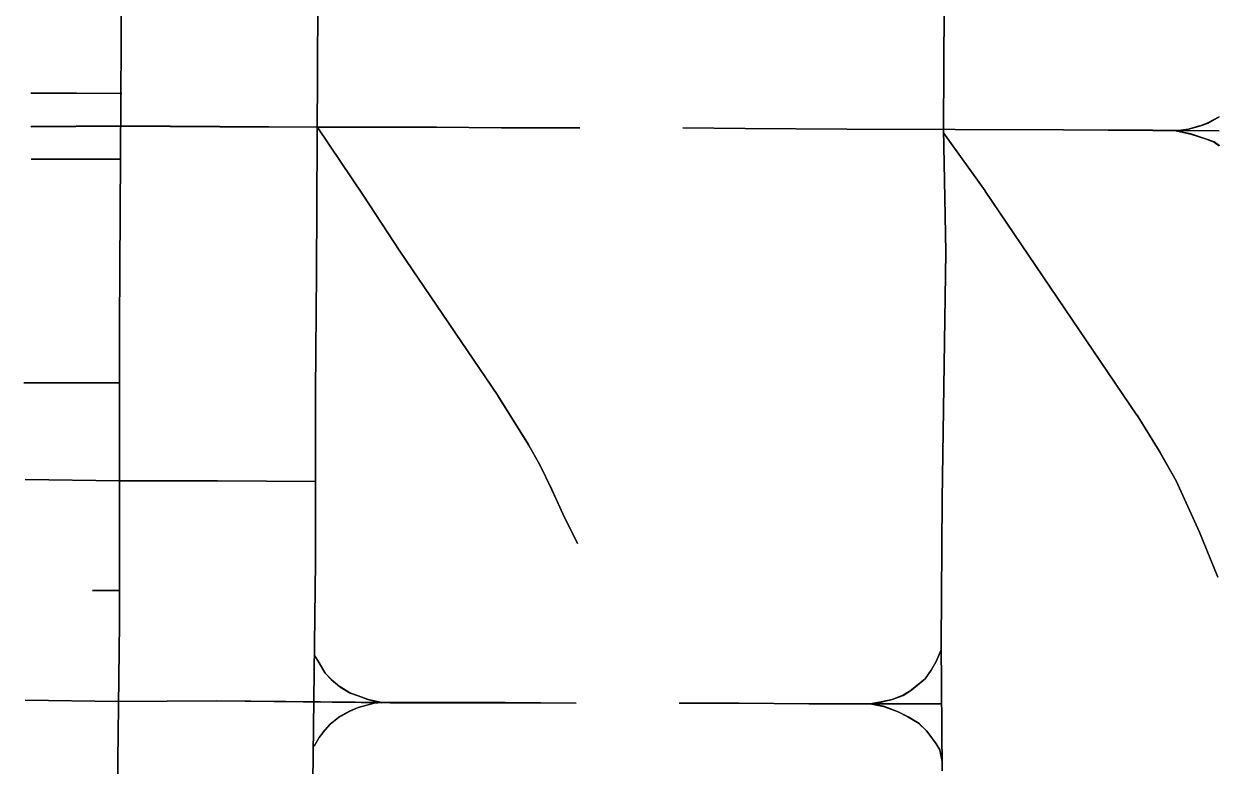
# Model space of a CAD drawing. Extents: x -291248544 to -291003570, y 98625193 to 98746984.
# Drawn here: x -291101235 to -291078895, y 98691358 to 98705219 of the extents above; entities that cross this region are included whole.
import ezdxf

# ---------------------------------------------------------------- set-up
doc = ezdxf.new("R2010")
doc.units = 0

msp = doc.modelspace()

# ---------------------------------------------------------------- linework, layer by layer
at = {"layer": 'mg_to_dxf', "color": 2}
for points in [[(-291099266.06, 98730193.56), (-291099267.05, 98730194.99), (-291099450.16, 98699592.1), (-291099449.15, 98699593.09)], [(-291099449.15, 98699593.09), (-291099448.16, 98699592.08), (-291099265.05, 98730194.26), (-291099266.06, 98730193.56)], [(-291083908.08, 98728591.42), (-291083909.08, 98728592.42), (-291084046.41, 98703254.19), (-291084045.41, 98703255.2)], [(-291084045.41, 98703255.2), (-291084044.41, 98703254.21), (-291083907.08, 98728592.41), (-291083908.08, 98728591.42)], [(-291095718.39, 98710669.97), (-291095719.38, 98710670.99), (-291095765.16, 98700576.29), (-291095764.16, 98700577.28)], [(-291095764.16, 98700577.28), (-291095763.16, 98700576.27), (-291095717.38, 98710670.96), (-291095718.39, 98710669.97)], [(-291101096.61, 98703929.9), (-291101097.6, 98703930.9), (-291101097.61, 98703928.9), (-291101096.61, 98703929.9)], [(-291101096.61, 98703929.9), (-291101097.61, 98703928.9), (-291099402.89, 98703917.45), (-291099403.88, 98703918.46)], [(-291099403.88, 98703918.46), (-291099402.87, 98703919.45), (-291101097.6, 98703930.9), (-291101096.61, 98703929.9)], [(-291099403.88, 98703918.46), (-291099402.89, 98703917.45), (-291099402.87, 98703919.45), (-291099403.88, 98703918.46)], [(-291079102.03, 98703368.97), (-291079101.5, 98703370.22), (-291079262.55, 98703312.71), (-291079261.31, 98703312.09)], [(-291079261.31, 98703312.09), (-291079261.95, 98703310.8), (-291079100.68, 98703368.4), (-291079102.03, 98703368.97)], [(-291078896.01, 98703483.34), (-291078895.62, 98703484.7), (-291079102.41, 98703369.81), (-291079101.12, 98703369.38)], [(-291079101.12, 98703369.38), (-291079102.41, 98703369.81), (-291079101.59, 98703367.98), (-291079101.12, 98703369.38)], [(-291079102.03, 98703368.97), (-291079100.68, 98703368.4), (-291079101.5, 98703370.22), (-291079102.03, 98703368.97)], [(-291079101.12, 98703369.38), (-291079101.59, 98703367.98), (-291078894.65, 98703482.95), (-291078896.01, 98703483.34)], [(-291078896.01, 98703483.34), (-291078894.65, 98703482.95), (-291078895.62, 98703484.7), (-291078896.01, 98703483.34)], [(-291099426.77, 98703311.92), (-291099425.77, 98703312.92), (-291101097.61, 98703301.47), (-291101096.61, 98703300.48)], [(-291101096.61, 98703300.48), (-291101097.61, 98703301.47), (-291101097.6, 98703299.47), (-291101096.61, 98703300.48)], [(-291101096.61, 98703300.48), (-291101097.6, 98703299.47), (-291099425.77, 98703310.92), (-291099426.77, 98703311.92)], [(-291099425.77, 98703311.92), (-291099426.77, 98703312.92), (-291099426.77, 98703310.92), (-291099425.77, 98703311.92)], [(-291097572.83, 98703300.48), (-291097571.82, 98703301.47), (-291099426.77, 98703312.92), (-291099425.77, 98703311.92)], [(-291099426.77, 98703311.92), (-291099425.77, 98703310.92), (-291099425.77, 98703312.92), (-291099426.77, 98703311.92)], [(-291099425.77, 98703311.92), (-291099426.77, 98703310.92), (-291097571.83, 98703299.47), (-291097572.83, 98703300.48)], [(-291097571.83, 98703300.47), (-291097572.82, 98703301.48), (-291097572.83, 98703299.48), (-291097571.83, 98703300.47)], [(-291097572.83, 98703300.48), (-291097571.83, 98703299.47), (-291097571.82, 98703301.47), (-291097572.83, 98703300.48)], [(-291097571.83, 98703300.47), (-291097572.83, 98703299.48), (-291095740.78, 98703288.03), (-291095741.77, 98703289.04)], [(-291095741.77, 98703289.04), (-291095740.77, 98703290.03), (-291097572.82, 98703301.48), (-291097571.83, 98703300.47)], [(-291095740.99, 98703277.17), (-291095740.72, 98703278.56), (-291095742.38, 98703277.44), (-291095740.99, 98703277.17)], [(-291095740.99, 98703277.17), (-291095742.38, 98703277.44), (-291094894.96, 98702017.77), (-291094894.69, 98702019.15)], [(-291095740.77, 98703289.03), (-291095741.77, 98703290.03), (-291095741.78, 98703288.03), (-291095740.77, 98703289.03)], [(-291095740.77, 98703289.03), (-291095741.78, 98703288.03), (-291093520.62, 98703288.03), (-291093521.62, 98703289.03)], [(-291093521.62, 98703289.03), (-291093520.61, 98703290.03), (-291095741.77, 98703290.03), (-291095740.77, 98703289.03)], [(-291095741.77, 98703289.04), (-291095740.78, 98703288.03), (-291095740.77, 98703290.03), (-291095741.77, 98703289.04)], [(-291094894.69, 98702019.15), (-291094893.3, 98702018.88), (-291095740.72, 98703278.56), (-291095740.99, 98703277.17)], [(-291093520.62, 98703289.03), (-291093521.61, 98703290.04), (-291093521.62, 98703288.04), (-291093520.62, 98703289.03)], [(-291093521.62, 98703289.03), (-291093520.62, 98703288.03), (-291093520.61, 98703290.03), (-291093521.62, 98703289.03)], [(-291093520.62, 98703289.03), (-291093521.62, 98703288.04), (-291092307.55, 98703276.58), (-291092308.54, 98703277.59)], [(-291092308.54, 98703277.59), (-291092307.54, 98703278.58), (-291093521.61, 98703290.04), (-291093520.62, 98703289.03)], [(-291092307.54, 98703277.59), (-291092308.54, 98703278.59), (-291092308.55, 98703276.59), (-291092307.54, 98703277.59)], [(-291092307.54, 98703277.59), (-291092308.55, 98703276.59), (-291090842.7, 98703276.59), (-291090843.7, 98703277.59)], [(-291090843.7, 98703277.59), (-291090842.7, 98703278.59), (-291092308.54, 98703278.59), (-291092307.54, 98703277.59)], [(-291092308.54, 98703277.59), (-291092307.55, 98703276.58), (-291092307.54, 98703278.58), (-291092308.54, 98703277.59)], [(-291090843.7, 98703277.59), (-291090842.7, 98703276.59), (-291090842.7, 98703278.59), (-291090843.7, 98703277.59)], [(-291088920.09, 98703277.58), (-291088921.08, 98703278.59), (-291088921.1, 98703276.59), (-291088920.09, 98703277.58)], [(-291088920.09, 98703277.58), (-291088921.1, 98703276.59), (-291087752.8, 98703265.14), (-291087753.8, 98703266.15)], [(-291087753.8, 98703266.15), (-291087752.79, 98703267.14), (-291088921.08, 98703278.59), (-291088920.09, 98703277.58)], [(-291087752.8, 98703266.14), (-291087753.79, 98703267.15), (-291087753.8, 98703265.15), (-291087752.8, 98703266.14)], [(-291087753.8, 98703266.15), (-291087752.8, 98703265.14), (-291087752.79, 98703267.14), (-291087753.8, 98703266.15)], [(-291087752.8, 98703266.14), (-291087753.8, 98703265.15), (-291085853.08, 98703253.7), (-291085854.08, 98703254.7)], [(-291085854.08, 98703254.7), (-291085853.07, 98703255.7), (-291087753.79, 98703267.15), (-291087752.8, 98703266.14)], [(-291085853.08, 98703254.7), (-291085854.07, 98703255.7), (-291085854.08, 98703253.7), (-291085853.08, 98703254.7)], [(-291085854.08, 98703254.7), (-291085853.08, 98703253.7), (-291085853.07, 98703255.7), (-291085854.08, 98703254.7)], [(-291085853.08, 98703254.7), (-291085854.08, 98703253.7), (-291081801.87, 98703242.25), (-291081802.87, 98703243.26)], [(-291081802.87, 98703243.26), (-291081801.86, 98703244.25), (-291085854.07, 98703255.7), (-291085853.08, 98703254.7)], [(-291084045.12, 98703185.63), (-291084044.89, 98703187.02), (-291084046.51, 98703185.86), (-291084045.12, 98703185.63)], [(-291084045.12, 98703185.63), (-291084046.51, 98703185.86), (-291083267.74, 98702097.87), (-291083267.5, 98702099.25)], [(-291084045.4, 98703254.2), (-291084044.42, 98703255.21), (-291084046.42, 98703255.19), (-291084045.4, 98703254.2)], [(-291084045.4, 98703254.2), (-291084046.42, 98703255.19), (-291084023.51, 98701972.44), (-291084022.53, 98701973.46)], [(-291084045.41, 98703255.2), (-291084046.41, 98703254.19), (-291084044.41, 98703254.21), (-291084045.41, 98703255.2)], [(-291084022.53, 98701973.46), (-291084021.51, 98701972.48), (-291084044.42, 98703255.21), (-291084045.4, 98703254.2)], [(-291083267.5, 98702099.25), (-291083266.1, 98702099.01), (-291084044.89, 98703187.02), (-291084045.12, 98703185.63)], [(-291081801.87, 98703243.25), (-291081802.86, 98703244.26), (-291081802.87, 98703242.26), (-291081801.87, 98703243.25)], [(-291081802.87, 98703243.26), (-291081801.87, 98703242.25), (-291081801.86, 98703244.25), (-291081802.87, 98703243.26)], [(-291081801.87, 98703243.25), (-291081802.87, 98703242.26), (-291080131.04, 98703230.81), (-291080132.03, 98703231.81)], [(-291080132.03, 98703231.81), (-291080131.02, 98703232.81), (-291081802.86, 98703244.26), (-291081801.87, 98703243.25)], [(-291080131.03, 98703231.81), (-291080132.02, 98703232.82), (-291080132.04, 98703230.82), (-291080131.03, 98703231.81)], [(-291080131.03, 98703231.81), (-291080132.04, 98703230.82), (-291078895.08, 98703219.36), (-291078896.07, 98703220.37)], [(-291080132.03, 98703231.81), (-291080131.04, 98703230.81), (-291080131.02, 98703232.81), (-291080132.03, 98703231.81)], [(-291078896.07, 98703220.37), (-291078895.06, 98703221.36), (-291080132.02, 98703232.82), (-291080131.03, 98703231.81)], [(-291079696.17, 98703220.27), (-291079696.94, 98703221.45), (-291079697.35, 98703219.49), (-291079696.17, 98703220.27)], [(-291079696.17, 98703220.27), (-291079697.35, 98703219.49), (-291079421.77, 98703162.08), (-291079422.49, 98703163.25)], [(-291079468.27, 98703254.63), (-291079467.49, 98703255.75), (-291079697.3, 98703221.28), (-291079696.16, 98703220.44)], [(-291079696.16, 98703220.44), (-291079697.3, 98703221.28), (-291079697, 98703219.3), (-291079696.16, 98703220.44)], [(-291079696.16, 98703220.44), (-291079697, 98703219.3), (-291079467.07, 98703253.79), (-291079468.27, 98703254.63)], [(-291079422.49, 98703163.25), (-291079421.25, 98703164.01), (-291079696.94, 98703221.45), (-291079696.17, 98703220.27)], [(-291079262.26, 98703311.79), (-291079261.6, 98703313.01), (-291079468.46, 98703255.55), (-291079467.29, 98703254.83)], [(-291079467.29, 98703254.83), (-291079468.46, 98703255.55), (-291079468.05, 98703253.59), (-291079467.29, 98703254.83)], [(-291079468.27, 98703254.63), (-291079467.07, 98703253.79), (-291079467.49, 98703255.75), (-291079468.27, 98703254.63)], [(-291079467.29, 98703254.83), (-291079468.05, 98703253.59), (-291079261, 98703311.1), (-291079262.26, 98703311.79)], [(-291079421.52, 98703162.99), (-291079422.21, 98703164.27), (-291079422.73, 98703162.34), (-291079421.52, 98703162.99)], [(-291079421.52, 98703162.99), (-291079422.73, 98703162.34), (-291079147.19, 98703070.49), (-291079147.81, 98703071.75)], [(-291079422.49, 98703163.25), (-291079421.77, 98703162.08), (-291079421.25, 98703164.01), (-291079422.49, 98703163.25)], [(-291079147.81, 98703071.75), (-291079146.54, 98703072.38), (-291079422.21, 98703164.27), (-291079421.52, 98703162.99)], [(-291079261.31, 98703312.09), (-291079262.55, 98703312.71), (-291079261.95, 98703310.8), (-291079261.31, 98703312.09)], [(-291079262.26, 98703311.79), (-291079261, 98703311.1), (-291079261.6, 98703313.01), (-291079262.26, 98703311.79)], [(-291078896.07, 98703220.37), (-291078895.08, 98703219.36), (-291078895.06, 98703221.36), (-291078896.07, 98703220.37)], [(-291079146.87, 98703071.43), (-291079147.48, 98703072.71), (-291079148.14, 98703070.82), (-291079146.87, 98703071.43)], [(-291079146.86, 98703071.44), (-291079147.49, 98703072.7), (-291079148.14, 98703070.81), (-291079146.86, 98703071.44)], [(-291079146.86, 98703071.44), (-291079148.14, 98703070.81), (-291079147.66, 98703070.65), (-291079147.35, 98703071.6)], [(-291079146.87, 98703071.43), (-291079148.14, 98703070.82), (-291078987.12, 98703013.31), (-291078987.6, 98703014.54)], [(-291079147.81, 98703071.75), (-291079146.54, 98703072.38), (-291079147.49, 98703072.7), (-291079146.86, 98703071.44)], [(-291079147.81, 98703071.75), (-291079147.19, 98703070.49), (-291079146.54, 98703072.38), (-291079147.81, 98703071.75)], [(-291079147.35, 98703071.6), (-291079147.66, 98703070.65), (-291079146.54, 98703072.38), (-291079147.81, 98703071.75)], [(-291078987.6, 98703014.54), (-291078986.17, 98703015.09), (-291079147.48, 98703072.71), (-291079146.87, 98703071.43)], [(-291078986.72, 98703014.07), (-291078987.05, 98703015.57), (-291078988.01, 98703013.79), (-291078986.72, 98703014.07)], [(-291078986.72, 98703014.07), (-291078988.01, 98703013.79), (-291078895.77, 98702944.61), (-291078895.97, 98702946.01)], [(-291078987.6, 98703014.54), (-291078987.12, 98703013.31), (-291078986.17, 98703015.09), (-291078987.6, 98703014.54)], [(-291078895.97, 98702946.01), (-291078894.57, 98702946.21), (-291078987.05, 98703015.57), (-291078986.72, 98703014.07)], [(-291078895.97, 98702946.01), (-291078895.77, 98702944.61), (-291078894.57, 98702946.21), (-291078895.97, 98702946.01)], [(-291101096.61, 98702693.94), (-291101097.61, 98702694.94), (-291101097.61, 98702692.94), (-291101096.61, 98702693.94)], [(-291099426.77, 98702693.94), (-291099425.77, 98702694.94), (-291101097.61, 98702694.94), (-291101096.61, 98702693.94)], [(-291101096.61, 98702693.94), (-291101097.61, 98702692.94), (-291099425.77, 98702692.94), (-291099426.77, 98702693.94)], [(-291099426.77, 98702693.94), (-291099425.77, 98702692.94), (-291099425.77, 98702694.94), (-291099426.77, 98702693.94)], [(-291094894.13, 98702018.32), (-291094893.85, 98702019.71), (-291094895.52, 98702018.6), (-291094894.13, 98702018.32)], [(-291094894.13, 98702018.32), (-291094895.52, 98702018.6), (-291094208.32, 98700976.35), (-291094208.04, 98700977.74)], [(-291094894.69, 98702019.15), (-291094894.96, 98702017.77), (-291094893.3, 98702018.88), (-291094894.69, 98702019.15)], [(-291094208.04, 98700977.74), (-291094206.66, 98700977.46), (-291094893.85, 98702019.71), (-291094894.13, 98702018.32)], [(-291083266.93, 98702098.43), (-291083266.67, 98702099.83), (-291083268.31, 98702098.69), (-291083266.93, 98702098.43)], [(-291083266.93, 98702098.43), (-291083268.31, 98702098.69), (-291080429.64, 98697909.35), (-291080429.36, 98697910.72)], [(-291083267.5, 98702099.25), (-291083267.74, 98702097.87), (-291083266.1, 98702099.01), (-291083267.5, 98702099.25)], [(-291080429.36, 98697910.72), (-291080427.96, 98697910.44), (-291083266.67, 98702099.83), (-291083266.93, 98702098.43)], [(-291084022.51, 98701972.46), (-291084021.53, 98701973.48), (-291084023.53, 98701973.44), (-291084022.51, 98701972.46)], [(-291084022.51, 98701972.46), (-291084023.53, 98701973.44), (-291084000.62, 98700953.93), (-291083999.65, 98700954.94)], [(-291084022.53, 98701973.46), (-291084023.51, 98701972.44), (-291084021.51, 98701972.48), (-291084022.53, 98701973.46)], [(-291083999.65, 98700954.94), (-291083998.62, 98700953.94), (-291084021.53, 98701973.48), (-291084022.51, 98701972.46)], [(-291094207.48, 98700976.91), (-291094207.21, 98700978.3), (-291094208.88, 98700977.18), (-291094207.48, 98700976.91)], [(-291094207.48, 98700976.91), (-291094208.88, 98700977.18), (-291092377.27, 98698275.56), (-291092376.99, 98698276.93)], [(-291094208.04, 98700977.74), (-291094208.32, 98700976.35), (-291094206.66, 98700977.46), (-291094208.04, 98700977.74)], [(-291092376.99, 98698276.93), (-291092375.59, 98698276.65), (-291094207.21, 98700978.3), (-291094207.48, 98700976.91)], [(-291083999.64, 98700953.94), (-291084000.63, 98700954.93), (-291084069.31, 98696341.98), (-291084068.29, 98696342.97)], [(-291084068.29, 98696342.97), (-291084067.31, 98696341.96), (-291083998.63, 98700954.94), (-291083999.64, 98700953.94)], [(-291083999.64, 98700953.94), (-291083998.63, 98700954.94), (-291084000.63, 98700954.93), (-291083999.64, 98700953.94)], [(-291083999.65, 98700954.94), (-291084000.62, 98700953.93), (-291083998.62, 98700953.94), (-291083999.65, 98700954.94)], [(-291095764.17, 98700576.28), (-291095765.16, 98700577.29), (-291095788.05, 98698344.69), (-291095787.04, 98698345.68)], [(-291095787.04, 98698345.68), (-291095786.05, 98698344.68), (-291095763.16, 98700577.27), (-291095764.17, 98700576.28)], [(-291095764.17, 98700576.28), (-291095763.16, 98700577.27), (-291095765.16, 98700577.29), (-291095764.17, 98700576.28)], [(-291095764.16, 98700577.28), (-291095765.16, 98700576.29), (-291095763.16, 98700576.27), (-291095764.16, 98700577.28)], [(-291099449.15, 98699593.09), (-291099450.16, 98699592.1), (-291099448.16, 98699592.08), (-291099449.15, 98699593.09)], [(-291099449.16, 98699592.09), (-291099450.16, 98699593.09), (-291099450.16, 98697978.47), (-291099449.16, 98697979.47)], [(-291099449.16, 98699592.09), (-291099448.16, 98699593.09), (-291099450.16, 98699593.09), (-291099449.16, 98699592.09)], [(-291099449.16, 98697979.47), (-291099448.16, 98697978.47), (-291099448.16, 98699593.09), (-291099449.16, 98699592.09)], [(-291101233.94, 98698516.85), (-291101234.94, 98698517.85), (-291101234.94, 98698515.85), (-291101233.94, 98698516.85)], [(-291099449.66, 98698516.85), (-291099448.66, 98698517.85), (-291101234.94, 98698517.85), (-291101233.94, 98698516.85)], [(-291101233.94, 98698516.85), (-291101234.94, 98698515.85), (-291099448.66, 98698515.85), (-291099449.66, 98698516.85)], [(-291099449.66, 98698516.85), (-291099448.66, 98698515.85), (-291099448.66, 98698517.85), (-291099449.66, 98698516.85)], [(-291095787.05, 98698344.68), (-291095788.05, 98698345.69), (-291095788.05, 98695174.68), (-291095787.05, 98695175.67)], [(-291095787.05, 98698344.68), (-291095786.05, 98698345.68), (-291095788.05, 98698345.69), (-291095787.05, 98698344.68)], [(-291095787.04, 98698345.68), (-291095788.05, 98698344.69), (-291095786.05, 98698344.68), (-291095787.04, 98698345.68)], [(-291095787.05, 98695175.67), (-291095786.05, 98695174.67), (-291095786.05, 98698345.68), (-291095787.05, 98698344.68)], [(-291092376.44, 98698276.1), (-291092376.14, 98698277.49), (-291092377.81, 98698276.4), (-291092376.44, 98698276.1)], [(-291092376.44, 98698276.1), (-291092377.81, 98698276.4), (-291091805.1, 98697360.06), (-291091804.77, 98697361.42)], [(-291092376.99, 98698276.93), (-291092377.27, 98698275.56), (-291092375.59, 98698276.65), (-291092376.99, 98698276.93)], [(-291091804.77, 98697361.42), (-291091803.38, 98697361.08), (-291092376.14, 98698277.49), (-291092376.44, 98698276.1)], [(-291099449.16, 98697978.47), (-291099450.16, 98697979.47), (-291099450.16, 98695174.67), (-291099449.16, 98695175.67)], [(-291099449.16, 98697978.47), (-291099448.16, 98697979.47), (-291099450.16, 98697979.47), (-291099449.16, 98697978.47)], [(-291099449.16, 98697979.47), (-291099450.16, 98697978.47), (-291099448.16, 98697978.47), (-291099449.16, 98697979.47)], [(-291099449.16, 98695175.67), (-291099448.16, 98695174.67), (-291099448.16, 98697979.47), (-291099449.16, 98697978.47)], [(-291080428.81, 98697909.88), (-291080428.5, 98697911.28), (-291080430.18, 98697910.19), (-291080428.81, 98697909.88)], [(-291080428.81, 98697909.88), (-291080430.18, 98697910.19), (-291079994.8, 98697211.28), (-291079994.47, 98697212.64)], [(-291080429.36, 98697910.72), (-291080429.64, 98697909.35), (-291080427.96, 98697910.44), (-291080429.36, 98697910.72)], [(-291079994.47, 98697212.64), (-291079993.08, 98697212.31), (-291080428.5, 98697911.28), (-291080428.81, 98697909.88)], [(-291091804.26, 98697360.56), (-291091803.89, 98697361.94), (-291091805.61, 98697360.92), (-291091804.26, 98697360.56)], [(-291091804.26, 98697360.56), (-291091805.61, 98697360.92), (-291091599.15, 98696993.88), (-291091598.76, 98696995.22)], [(-291091804.77, 98697361.42), (-291091805.1, 98697360.06), (-291091803.38, 98697361.08), (-291091804.77, 98697361.42)], [(-291091598.76, 98696995.22), (-291091597.38, 98696994.81), (-291091803.89, 98697361.94), (-291091804.26, 98697360.56)], [(-291079993.96, 98697211.78), (-291079993.59, 98697213.17), (-291079995.31, 98697212.14), (-291079993.96, 98697211.78)], [(-291079993.96, 98697211.78), (-291079995.31, 98697212.14), (-291079697.3, 98696684.9), (-291079696.9, 98696686.23)], [(-291079994.47, 98697212.64), (-291079994.8, 98697211.28), (-291079993.08, 98697212.31), (-291079994.47, 98697212.64)], [(-291079696.9, 98696686.23), (-291079695.52, 98696685.81), (-291079993.59, 98697213.17), (-291079993.96, 98697211.78)], [(-291091598.29, 98696994.33), (-291091597.84, 98696995.7), (-291091599.62, 98696994.77), (-291091598.29, 98696994.33)], [(-291091598.29, 98696994.33), (-291091599.62, 98696994.77), (-291091370.32, 98696524.7), (-291091369.85, 98696526.02)], [(-291091598.76, 98696995.22), (-291091599.15, 98696993.88), (-291091597.38, 98696994.81), (-291091598.76, 98696995.22)], [(-291091369.85, 98696526.02), (-291091368.5, 98696525.55), (-291091597.84, 98696995.7), (-291091598.29, 98696994.33)], [(-291101211.05, 98696708.67), (-291101212.03, 98696709.69), (-291101212.06, 98696707.69), (-291101211.05, 98696708.67)], [(-291101211.05, 98696708.67), (-291101212.06, 98696707.69), (-291099448.66, 98696684.78), (-291099449.66, 98696685.8)], [(-291099449.66, 98696685.8), (-291099448.65, 98696686.78), (-291101212.03, 98696709.69), (-291101211.05, 98696708.67)], [(-291099448.66, 98696685.79), (-291099449.65, 98696686.79), (-291099449.66, 98696684.79), (-291099448.66, 98696685.79)], [(-291099449.66, 98696685.8), (-291099448.66, 98696684.78), (-291099448.65, 98696686.78), (-291099449.66, 98696685.8)], [(-291099448.66, 98696685.79), (-291099449.66, 98696684.79), (-291097617.61, 98696684.79), (-291097618.6, 98696685.79)], [(-291097618.6, 98696685.79), (-291097617.6, 98696686.79), (-291099449.65, 98696686.79), (-291099448.66, 98696685.79)], [(-291097617.6, 98696685.79), (-291097618.6, 98696686.79), (-291097618.61, 98696684.79), (-291097617.6, 98696685.79)], [(-291097617.6, 98696685.79), (-291097618.61, 98696684.79), (-291095786.55, 98696673.34), (-291095787.55, 98696674.35)], [(-291095787.55, 98696674.35), (-291095786.54, 98696675.34), (-291097618.6, 98696686.79), (-291097617.6, 98696685.79)], [(-291097618.6, 98696685.79), (-291097617.61, 98696684.79), (-291097617.6, 98696686.79), (-291097618.6, 98696685.79)], [(-291095787.55, 98696674.35), (-291095786.55, 98696673.34), (-291095786.54, 98696675.34), (-291095787.55, 98696674.35)], [(-291079696.45, 98696685.34), (-291079695.97, 98696686.7), (-291079697.75, 98696685.79), (-291079696.45, 98696685.34)], [(-291079696.45, 98696685.34), (-291079697.75, 98696685.79), (-291079262.49, 98695723.64), (-291079261.99, 98695724.94)], [(-291079696.9, 98696686.23), (-291079697.3, 98696684.9), (-291079695.52, 98696685.81), (-291079696.9, 98696686.23)], [(-291079261.99, 98695724.94), (-291079260.66, 98695724.43), (-291079695.97, 98696686.7), (-291079696.45, 98696685.34)], [(-291091369.42, 98696525.12), (-291091368.93, 98696526.45), (-291091370.74, 98696525.61), (-291091369.42, 98696525.12)], [(-291091369.42, 98696525.12), (-291091370.74, 98696525.61), (-291091164.33, 98696066.93), (-291091163.84, 98696068.27)], [(-291091369.85, 98696526.02), (-291091370.32, 98696524.7), (-291091368.5, 98696525.55), (-291091369.85, 98696526.02)], [(-291091163.84, 98696068.27), (-291091162.53, 98696067.78), (-291091368.93, 98696526.45), (-291091369.42, 98696525.12)], [(-291084068.3, 98696341.97), (-291084069.29, 98696342.98), (-291084092.19, 98693641.17), (-291084091.18, 98693642.16)], [(-291084091.18, 98693642.16), (-291084090.19, 98693641.15), (-291084067.29, 98696342.96), (-291084068.3, 98696341.97)], [(-291084068.29, 98696342.97), (-291084069.31, 98696341.98), (-291084067.31, 98696341.96), (-291084068.29, 98696342.97)], [(-291084068.3, 98696341.97), (-291084067.29, 98696342.96), (-291084069.29, 98696342.98), (-291084068.3, 98696341.97)], [(-291091163.41, 98696067.36), (-291091162.96, 98696068.69), (-291091164.76, 98696067.83), (-291091163.41, 98696067.36)], [(-291091163.41, 98696067.36), (-291091164.76, 98696067.83), (-291090889.65, 98695517.6), (-291090889.2, 98695518.94)], [(-291091163.84, 98696068.27), (-291091164.33, 98696066.93), (-291091162.53, 98696067.78), (-291091163.84, 98696068.27)], [(-291090889.2, 98695518.94), (-291090887.86, 98695518.49), (-291091162.96, 98696068.69), (-291091163.41, 98696067.36)], [(-291090889.2, 98695518.94), (-291090889.65, 98695517.6), (-291090887.86, 98695518.49), (-291090889.2, 98695518.94)], [(-291079261.59, 98695724.02), (-291079261.05, 98695725.35), (-291079262.89, 98695724.55), (-291079261.59, 98695724.02)], [(-291079261.59, 98695724.02), (-291079262.89, 98695724.55), (-291078919.19, 98694888.23), (-291078918.65, 98694889.53)], [(-291079261.99, 98695724.94), (-291079262.49, 98695723.64), (-291079260.66, 98695724.43), (-291079261.99, 98695724.94)], [(-291078918.65, 98694889.53), (-291078917.34, 98694888.99), (-291079261.05, 98695725.35), (-291079261.59, 98695724.02)], [(-291099449.16, 98695174.67), (-291099450.16, 98695175.67), (-291099450.16, 98694030.26), (-291099449.16, 98694031.26)], [(-291099449.16, 98695174.67), (-291099448.16, 98695175.67), (-291099450.16, 98695175.67), (-291099449.16, 98695174.67)], [(-291099449.16, 98695175.67), (-291099450.16, 98695174.67), (-291099448.16, 98695174.67), (-291099449.16, 98695175.67)], [(-291099449.16, 98694031.26), (-291099448.16, 98694030.26), (-291099448.16, 98695175.67), (-291099449.16, 98695174.67)], [(-291095787.05, 98695174.67), (-291095788.04, 98695175.68), (-291095833.83, 98691054.81), (-291095832.82, 98691055.8)], [(-291095832.82, 98691055.8), (-291095831.83, 98691054.79), (-291095786.04, 98695175.67), (-291095787.05, 98695174.67)], [(-291095787.05, 98695175.67), (-291095788.05, 98695174.68), (-291095786.05, 98695174.67), (-291095787.05, 98695175.67)], [(-291095787.05, 98695174.67), (-291095786.04, 98695175.67), (-291095788.04, 98695175.68), (-291095787.05, 98695174.67)], [(-291078918.65, 98694889.53), (-291078919.19, 98694888.23), (-291078917.34, 98694888.99), (-291078918.65, 98694889.53)], [(-291099952.2, 98694637.3), (-291099953.2, 98694638.3), (-291099953.2, 98694636.3), (-291099952.2, 98694637.3)], [(-291099449.66, 98694637.3), (-291099448.66, 98694638.3), (-291099953.2, 98694638.3), (-291099952.2, 98694637.3)], [(-291099952.2, 98694637.3), (-291099953.2, 98694636.3), (-291099448.66, 98694636.3), (-291099449.66, 98694637.3)], [(-291099449.66, 98694637.3), (-291099448.66, 98694636.3), (-291099448.66, 98694638.3), (-291099449.66, 98694637.3)], [(-291099449.16, 98694030.26), (-291099450.15, 98694031.27), (-291099495.94, 98689910.4), (-291099494.93, 98689911.39)], [(-291099494.93, 98689911.39), (-291099493.94, 98689910.38), (-291099448.15, 98694031.25), (-291099449.16, 98694030.26)], [(-291099448.66, 98694030.76, -1.71), (-291099449.66, 98694030.77, 0.71), (-291099448.45, 98694030.75, -0.5), (-291099450.86, 98694030.78, 0.5)], [(-291099450.86, 98694030.78, 0.5), (-291099448.45, 98694030.75, -0.5), (-291099447.45, 98694030.74, -0.5), (-291099449.86, 98694030.77, 0.5)], [(-291099449.16, 98694031.26), (-291099450.16, 98694030.26), (-291099448.16, 98694030.26), (-291099449.16, 98694031.26)], [(-291099449.16, 98694030.26), (-291099448.15, 98694031.25), (-291099450.15, 98694031.27), (-291099449.16, 98694030.26)], [(-291099449.86, 98694030.77, 0.5), (-291099447.45, 98694030.74, -0.5), (-291099449.66, 98694030.77, 1.71), (-291099448.66, 98694030.76, -0.71)], [(-291099448.66, 98694030.76, -0.71), (-291099449.66, 98694030.77, 1.71), (-291099449.66, 98694030.77, 0.71), (-291099448.66, 98694030.76, -1.71)], [(-291084091.38, 98693526.76), (-291084091.91, 98693528.07), (-291084183.83, 98693309.77), (-291084182.54, 98693310.25)], [(-291084182.54, 98693310.25), (-291084182.04, 98693308.88), (-291084090.07, 98693527.29), (-291084091.38, 98693526.76)], [(-291084091.18, 98693641.16), (-291084090.19, 98693642.17), (-291084092.19, 98693642.15), (-291084091.18, 98693641.16)], [(-291084091.18, 98693642.16), (-291084092.19, 98693641.17), (-291084090.19, 98693641.15), (-291084091.18, 98693642.16)], [(-291084091.18, 98693641.16), (-291084092.19, 98693642.15), (-291084069.29, 98691272.23), (-291084068.3, 98691273.24)], [(-291084091.38, 98693526.76), (-291084090.07, 98693527.29), (-291084091.91, 98693528.07), (-291084091.38, 98693526.76)], [(-291084068.3, 98691273.24), (-291084067.29, 98691272.24), (-291084090.19, 98693642.17), (-291084091.18, 98693641.16)], [(-291095809.67, 98693435.24), (-291095809.35, 98693436.62), (-291095811.05, 98693435.57), (-291095809.67, 98693435.24)], [(-291095809.67, 98693435.24), (-291095811.05, 98693435.57), (-291095718.98, 98693285.95), (-291095718.65, 98693287.32)], [(-291095718.65, 98693287.32), (-291095717.26, 98693286.99), (-291095809.35, 98693436.62), (-291095809.67, 98693435.24)], [(-291095718.13, 98693286.46), (-291095717.78, 98693287.84), (-291095719.49, 98693286.81), (-291095718.13, 98693286.46)], [(-291095718.13, 98693286.46), (-291095719.49, 98693286.81), (-291095604.48, 98693091.29), (-291095604.2, 98693092.78)], [(-291095718.65, 98693287.32), (-291095718.98, 98693285.95), (-291095717.26, 98693286.99), (-291095718.65, 98693287.32)], [(-291095604.2, 98693092.78), (-291095602.89, 98693092.53), (-291095717.78, 98693287.84), (-291095718.13, 98693286.46)], [(-291084182.99, 98693309.35), (-291084183.39, 98693310.66), (-291084275.38, 98693149.67), (-291084274.04, 98693150)], [(-291084274.04, 98693150), (-291084273.7, 98693148.59), (-291084181.59, 98693309.78), (-291084182.99, 98693309.35)], [(-291084182.54, 98693310.25), (-291084183.83, 98693309.77), (-291084182.04, 98693308.88), (-291084182.54, 98693310.25)], [(-291084182.99, 98693309.35), (-291084181.59, 98693309.78), (-291084183.39, 98693310.66), (-291084182.99, 98693309.35)], [(-291095603.59, 98693091.99), (-291095603.5, 98693093.32), (-291095605.1, 98693092.09), (-291095603.59, 98693091.99)], [(-291095603.59, 98693091.99), (-291095605.1, 98693092.09), (-291095489.83, 98692976.82), (-291095489.86, 98692978.26)], [(-291095604.2, 98693092.78), (-291095604.48, 98693091.29), (-291095602.89, 98693092.53), (-291095604.2, 98693092.78)], [(-291095489.86, 98692978.26), (-291095488.47, 98692978.29), (-291095603.5, 98693093.32), (-291095603.59, 98693091.99)], [(-291084274.58, 98693149.16), (-291084274.84, 98693150.51), (-291084389.76, 98692989.63), (-291084388.44, 98692989.76)], [(-291084388.44, 98692989.76), (-291084388.29, 98692988.25), (-291084273.16, 98693149.43), (-291084274.58, 98693149.16)], [(-291084274.04, 98693150), (-291084275.38, 98693149.67), (-291084273.7, 98693148.59), (-291084274.04, 98693150)], [(-291084274.58, 98693149.16), (-291084273.16, 98693149.43), (-291084274.84, 98693150.51), (-291084274.58, 98693149.16)], [(-291095489.12, 98692977.58), (-291095489.2, 98692978.97), (-291095490.56, 98692977.5), (-291095489.12, 98692977.58)], [(-291095489.12, 98692977.58), (-291095490.56, 98692977.5), (-291095329.5, 98692839.44), (-291095329.67, 98692840.9)], [(-291095489.86, 98692978.26), (-291095489.83, 98692976.82), (-291095488.47, 98692978.29), (-291095489.86, 98692978.26)], [(-291095329.67, 98692840.9), (-291095328.31, 98692841.06), (-291095489.2, 98692978.97), (-291095489.12, 98692977.58)], [(-291095328.86, 98692840.31), (-291095329.12, 98692841.65), (-291095330.3, 98692840.03), (-291095328.86, 98692840.31)], [(-291095328.86, 98692840.31), (-291095330.3, 98692840.03), (-291095146.19, 98692724.96), (-291095146.61, 98692726.4)], [(-291095329.67, 98692840.9), (-291095329.5, 98692839.44), (-291095328.31, 98692841.06), (-291095329.67, 98692840.9)], [(-291095146.61, 98692726.4), (-291095145.31, 98692726.77), (-291095329.12, 98692841.65), (-291095328.86, 98692840.31)], [(-291084389.12, 98692989.03), (-291084389.08, 98692990.36), (-291084641.48, 98692783.85), (-291084640.12, 98692783.67)], [(-291084640.12, 98692783.67), (-291084640.3, 98692782.23), (-291084387.61, 98692988.98), (-291084389.12, 98692989.03)], [(-291084388.44, 98692989.76), (-291084389.76, 98692989.63), (-291084388.29, 98692988.25), (-291084388.44, 98692989.76)], [(-291084389.12, 98692989.03), (-291084387.61, 98692988.98), (-291084389.08, 98692990.36), (-291084389.12, 98692989.03)], [(-291095145.71, 98692725.97), (-291095146.21, 98692727.21), (-291095147.09, 98692725.4), (-291095145.71, 98692725.97)], [(-291095145.71, 98692725.97), (-291095147.09, 98692725.4), (-291094985.83, 98692667.81), (-291094986.43, 98692669.08)], [(-291095146.61, 98692726.4), (-291095146.19, 98692724.96), (-291095145.31, 98692726.77), (-291095146.61, 98692726.4)], [(-291094986.43, 98692669.08), (-291094985.15, 98692669.69), (-291095146.21, 98692727.21), (-291095145.71, 98692725.97)], [(-291094985.49, 98692668.74), (-291094986.09, 98692670.03), (-291094986.77, 98692668.15), (-291094985.49, 98692668.74)], [(-291094985.49, 98692668.74), (-291094986.77, 98692668.15), (-291094802.67, 98692599.11), (-291094803.33, 98692600.43)], [(-291094986.43, 98692669.08), (-291094985.83, 98692667.81), (-291094985.15, 98692669.69), (-291094986.43, 98692669.08)], [(-291094803.33, 98692600.43), (-291094802.1, 98692601.03), (-291094986.09, 98692670.03), (-291094985.49, 98692668.74)], [(-291084801.19, 98692680.18), (-291084800.71, 98692681.44), (-291085007.47, 98692601.03), (-291085006.25, 98692600.43)], [(-291085006.25, 98692600.43), (-291085006.89, 98692599.11), (-291084799.8, 98692679.65), (-291084801.19, 98692680.18)], [(-291084640.92, 98692783.08), (-291084640.67, 98692784.44), (-291084801.6, 98692680.98), (-291084800.3, 98692680.63)], [(-291084800.3, 98692680.63), (-291084801.6, 98692680.98), (-291084800.69, 98692679.19), (-291084800.3, 98692680.63)], [(-291084801.19, 98692680.18), (-291084799.8, 98692679.65), (-291084800.71, 98692681.44), (-291084801.19, 98692680.18)], [(-291084800.3, 98692680.63), (-291084800.69, 98692679.19), (-291084639.49, 98692782.82), (-291084640.92, 98692783.08)], [(-291084640.12, 98692783.67), (-291084641.48, 98692783.85), (-291084640.3, 98692782.23), (-291084640.12, 98692783.67)], [(-291084640.92, 98692783.08), (-291084639.49, 98692782.82), (-291084640.67, 98692784.44), (-291084640.92, 98692783.08)], [(-291101211.05, 98692588.8), (-291101212.03, 98692589.81), (-291101212.06, 98692587.81), (-291101211.05, 98692588.8)], [(-291101211.05, 98692588.8), (-291101212.06, 98692587.81), (-291099471.55, 98692564.91), (-291099472.55, 98692565.92)], [(-291099472.55, 98692565.92), (-291099471.54, 98692566.91), (-291101212.03, 98692589.81), (-291101211.05, 98692588.8)], [(-291099471.55, 98692565.92), (-291099472.55, 98692564.91), (-291097640.48, 98692576.37), (-291097641.49, 98692577.36)], [(-291099471.55, 98692565.92), (-291099472.54, 98692566.91), (-291099472.55, 98692564.91), (-291099471.55, 98692565.92)], [(-291099472.55, 98692565.92), (-291099471.55, 98692564.91), (-291099471.54, 98692566.91), (-291099472.55, 98692565.92)], [(-291097641.49, 98692577.36), (-291097640.5, 98692578.37), (-291099472.54, 98692566.91), (-291099471.55, 98692565.92)], [(-291097640.49, 98692577.36), (-291097641.48, 98692578.37), (-291097641.5, 98692576.37), (-291097640.49, 98692577.36)], [(-291097640.49, 98692577.36), (-291097641.5, 98692576.37), (-291094390.37, 98692542.02), (-291094391.37, 98692543.04)], [(-291097641.49, 98692577.36), (-291097640.48, 98692576.37), (-291097640.5, 98692578.37), (-291097641.49, 98692577.36)], [(-291094391.37, 98692543.04), (-291094390.36, 98692544.02), (-291097641.48, 98692578.37), (-291097640.49, 98692577.36)], [(-291095146.62, 98692382.57), (-291095146.18, 98692383.95), (-291095353.1, 98692269), (-291095351.74, 98692268.61)], [(-291095351.74, 98692268.61), (-291095352.12, 98692267.25), (-291095145.3, 98692382.16), (-291095146.62, 98692382.57)], [(-291094986.42, 98692451.28), (-291094985.84, 98692452.62), (-291095147.08, 98692383.51), (-291095145.72, 98692383.01)], [(-291095145.72, 98692383.01), (-291095147.08, 98692383.51), (-291095146.2, 98692381.72), (-291095145.72, 98692383.01)], [(-291095146.62, 98692382.57), (-291095145.3, 98692382.16), (-291095146.18, 98692383.95), (-291095146.62, 98692382.57)], [(-291095145.72, 98692383.01), (-291095146.2, 98692381.72), (-291094985.17, 98692450.73), (-291094986.42, 98692451.28)], [(-291094826.23, 98692497.12), (-291094825.52, 98692498.36), (-291094986.78, 98692452.28), (-291094985.48, 98692451.61)], [(-291094985.48, 98692451.61), (-291094986.78, 98692452.28), (-291094986.11, 98692450.4), (-291094985.48, 98692451.61)], [(-291094986.42, 98692451.28), (-291094985.17, 98692450.73), (-291094985.84, 98692452.62), (-291094986.42, 98692451.28)], [(-291094985.48, 98692451.61), (-291094986.11, 98692450.4), (-291094825.01, 98692496.42), (-291094826.23, 98692497.12)], [(-291094688.9, 98692531.46), (-291094688.09, 98692532.7), (-291094826.49, 98692498.1), (-291094825.26, 98692497.37)], [(-291094825.26, 98692497.37), (-291094826.49, 98692498.1), (-291094825.97, 98692496.17), (-291094825.26, 98692497.37)], [(-291094826.23, 98692497.12), (-291094825.01, 98692496.42), (-291094825.52, 98692498.36), (-291094826.23, 98692497.12)], [(-291094825.26, 98692497.37), (-291094825.97, 98692496.17), (-291094687.77, 98692530.72), (-291094688.9, 98692531.46)], [(-291094802.37, 98692600.14), (-291094803.06, 98692601.32), (-291094803.63, 98692599.4), (-291094802.37, 98692600.14)], [(-291094802.37, 98692600.14), (-291094803.63, 98692599.4), (-291094550.82, 98692541.94), (-291094551.57, 98692543.14)], [(-291094803.33, 98692600.43), (-291094802.67, 98692599.11), (-291094802.1, 98692601.03), (-291094803.33, 98692600.43)], [(-291094551.57, 98692543.14), (-291094550.38, 98692543.89), (-291094803.06, 98692601.32), (-291094802.37, 98692600.14)], [(-291094688.9, 98692531.46), (-291094687.77, 98692530.72), (-291094688.09, 98692532.7), (-291094688.9, 98692531.46)], [(-291094551.58, 98692542.99), (-291094550.59, 98692543.07, 1), (-291094688.5, 98692532.08, 0.5), (-291094688.49, 98692532.08, -0.5)], [(-291094688.49, 98692532.08, -0.5), (-291094688.5, 98692532.08, 0.5), (-291094688.33, 98692531.09, -0.5), (-291094688.33, 98692531.09, 0.5)], [(-291094688.33, 98692531.09, 0.5), (-291094688.33, 98692531.09, -0.5), (-291094550.59, 98692543.07, -1), (-291094551.58, 98692542.99)], [(-291094551.58, 98692542.99), (-291094550.59, 98692543.07, -1), (-291094550.59, 98692543.07, 1), (-291094551.58, 98692542.99)], [(-291094551.57, 98692543.14), (-291094550.82, 98692541.94), (-291094550.38, 98692543.89), (-291094551.57, 98692543.14)], [(-291094550.93, 98692543.72, 0.5), (-291094551.46, 98692541.37, -0.5), (-291094551.24, 98692542.34, -0.5), (-291094550.71, 98692544.69, 0.5)], [(-291094551.2, 98692542.54, -0.71), (-291094550.98, 98692543.52, 1.71), (-291094551.46, 98692541.37, -0.5), (-291094550.93, 98692543.72, 0.5)], [(-291094550.71, 98692544.69, 0.5), (-291094551.24, 98692542.34, -0.5), (-291094550.98, 98692543.52, 0.71), (-291094551.2, 98692542.54, -1.71)], [(-291094551.2, 98692542.54, -1.71), (-291094550.98, 98692543.52, 0.71), (-291094550.98, 98692543.52, 1.71), (-291094551.2, 98692542.54, -0.71)], [(-291094390.37, 98692543.03), (-291094391.36, 98692544.03), (-291094391.37, 98692542.03), (-291094390.37, 98692543.03)], [(-291094391.37, 98692543.04), (-291094390.37, 98692542.02), (-291094390.36, 98692544.02), (-291094391.37, 98692543.04)], [(-291094390.37, 98692543.03), (-291094391.37, 98692542.03), (-291093108.63, 98692542.03), (-291093109.63, 98692543.03)], [(-291093109.63, 98692543.03), (-291093108.63, 98692544.03), (-291094391.36, 98692544.03), (-291094390.37, 98692543.03)], [(-291093109.63, 98692543.03), (-291093108.63, 98692542.03), (-291093108.63, 98692544.03), (-291093109.63, 98692543.03)], [(-291092239.88, 98692543.03), (-291092238.88, 98692544.03), (-291093109.63, 98692544.03), (-291093108.63, 98692543.03)], [(-291093108.63, 98692543.03), (-291093109.63, 98692544.03), (-291093109.63, 98692542.03), (-291093108.63, 98692543.03)], [(-291093108.63, 98692543.03), (-291093109.63, 98692542.03), (-291092238.88, 98692542.03), (-291092239.88, 98692543.03)], [(-291092239.88, 98692543.03), (-291092238.88, 98692542.03), (-291092238.88, 98692544.03), (-291092239.88, 98692543.03)], [(-291090912.37, 98692531.59), (-291090911.36, 98692532.58), (-291092239.88, 98692544.03), (-291092238.88, 98692543.03)], [(-291092238.88, 98692543.03), (-291092239.88, 98692544.03), (-291092239.88, 98692542.03), (-291092238.88, 98692543.03)], [(-291092238.88, 98692543.03), (-291092239.88, 98692542.03), (-291090911.37, 98692530.58), (-291090912.37, 98692531.59)], [(-291090912.37, 98692531.59), (-291090911.37, 98692530.58), (-291090911.36, 98692532.58), (-291090912.37, 98692531.59)], [(-291087868.24, 98692531.59), (-291087867.23, 98692532.59), (-291088989.76, 98692532.59), (-291088988.76, 98692531.59)], [(-291088988.76, 98692531.59), (-291088989.76, 98692532.59), (-291088989.76, 98692530.59), (-291088988.76, 98692531.59)], [(-291088988.76, 98692531.59), (-291088989.76, 98692530.59), (-291087867.24, 98692530.59), (-291087868.24, 98692531.59)], [(-291087868.24, 98692531.59), (-291087867.24, 98692530.59), (-291087867.23, 98692532.59), (-291087868.24, 98692531.59)], [(-291087867.24, 98692531.58), (-291087868.23, 98692532.59), (-291087868.24, 98692530.59), (-291087867.24, 98692531.58)], [(-291087867.24, 98692531.58), (-291087868.24, 98692530.59), (-291086562.61, 98692519.14), (-291086563.61, 98692520.15)], [(-291086563.61, 98692520.15), (-291086562.61, 98692521.14), (-291087868.23, 98692532.59), (-291087867.24, 98692531.58)], [(-291086563.61, 98692520.15), (-291086562.61, 98692519.14), (-291086562.61, 98692521.14), (-291086563.61, 98692520.15)], [(-291085419.2, 98692520.14), (-291085418.2, 98692521.14), (-291086563.61, 98692521.14), (-291086562.61, 98692520.14)], [(-291086562.61, 98692520.14), (-291086563.61, 98692521.14), (-291086563.61, 98692519.14), (-291086562.61, 98692520.14)], [(-291086562.61, 98692520.14), (-291086563.61, 98692519.14), (-291085418.2, 98692519.14), (-291085419.2, 98692520.14)], [(-291085418.21, 98692520.05), (-291085419.01, 98692521.21), (-291085419.37, 98692519.25), (-291085418.21, 98692520.05)], [(-291085418.21, 98692520.05), (-291085419.37, 98692519.25), (-291085166.7, 98692473.31), (-291085167.43, 98692474.46)], [(-291085213.2, 98692554.39), (-291085212.4, 98692555.54), (-291085419.36, 98692521.05), (-291085418.21, 98692520.22)], [(-291085418.21, 98692520.22), (-291085419.36, 98692521.05), (-291085419.03, 98692519.07), (-291085418.21, 98692520.22)], [(-291085419.2, 98692520.14), (-291085418.2, 98692519.14), (-291085418.2, 98692521.14), (-291085419.2, 98692520.14)], [(-291084068.8, 98692520.14), (-291084067.8, 98692521.14), (-291085419.2, 98692521.14), (-291085418.2, 98692520.14)], [(-291085418.2, 98692520.14), (-291085419.2, 98692521.14), (-291085419.2, 98692519.14), (-291085418.2, 98692520.14)], [(-291085418.2, 98692520.14), (-291085419.2, 98692519.14), (-291084067.8, 98692519.14), (-291084068.8, 98692520.14)], [(-291085418.21, 98692520.22), (-291085419.03, 98692519.07), (-291085212.02, 98692553.57), (-291085213.2, 98692554.39)], [(-291085167.43, 98692474.46), (-291085166.17, 98692475.24), (-291085419.01, 98692521.21), (-291085418.21, 98692520.05)], [(-291085007.2, 98692600.14), (-291085006.52, 98692601.32), (-291085213.39, 98692555.35), (-291085212.22, 98692554.58)], [(-291085212.22, 98692554.58), (-291085213.39, 98692555.35), (-291085213, 98692553.38), (-291085212.22, 98692554.58)], [(-291085213.2, 98692554.39), (-291085212.02, 98692553.57), (-291085212.4, 98692555.54), (-291085213.2, 98692554.39)], [(-291085212.22, 98692554.58), (-291085213, 98692553.38), (-291085005.93, 98692599.4), (-291085007.2, 98692600.14)], [(-291085166.46, 98692474.19), (-291085167.13, 98692475.51), (-291085167.67, 98692473.57), (-291085166.46, 98692474.19)], [(-291085166.46, 98692474.19), (-291085167.67, 98692473.57), (-291084892.2, 98692370.27), (-291084892.74, 98692371.54)], [(-291085167.43, 98692474.46), (-291085166.7, 98692473.31), (-291085166.17, 98692475.24), (-291085167.43, 98692474.46)], [(-291084892.74, 98692371.54), (-291084891.4, 98692372.11), (-291085167.13, 98692475.51), (-291085166.46, 98692474.19)], [(-291085006.25, 98692600.43), (-291085007.47, 98692601.03), (-291085006.89, 98692599.11), (-291085006.25, 98692600.43)], [(-291085007.2, 98692600.14), (-291085005.93, 98692599.4), (-291085006.52, 98692601.32), (-291085007.2, 98692600.14)], [(-291084068.8, 98692520.14), (-291084067.8, 98692519.14), (-291084067.8, 98692521.14), (-291084068.8, 98692520.14)], [(-291095352.57, 98692268.06), (-291095351.78, 98692268.68, 1), (-291095512.74, 98692142.85, 0.5), (-291095512.74, 98692142.85, -0.5)], [(-291095512.04, 98692142.12, 0.5), (-291095512.04, 98692142.12, -0.5), (-291095351.78, 98692268.68, -1), (-291095352.57, 98692268.06)], [(-291095351.74, 98692268.61), (-291095353.1, 98692269), (-291095352.12, 98692267.25), (-291095351.74, 98692268.61)], [(-291095353, 98692269.86, -0.5), (-291095351.83, 98692267.75, 0.5), (-291095352.42, 98692268.81, -0.71), (-291095351.93, 98692267.93, 1.71)], [(-291095352.52, 98692268.99, -0.5), (-291095351.34, 98692266.88, 0.5), (-291095351.83, 98692267.75, 0.5), (-291095353, 98692269.86, -0.5)], [(-291095352.57, 98692268.06), (-291095351.78, 98692268.68, -1), (-291095351.78, 98692268.68, 1), (-291095352.57, 98692268.06)], [(-291095351.93, 98692267.93, 0.71), (-291095352.42, 98692268.81, -1.71), (-291095351.34, 98692266.88, 0.5), (-291095352.52, 98692268.99, -0.5)], [(-291095351.93, 98692267.93, 1.71), (-291095352.42, 98692268.81, -0.71), (-291095352.42, 98692268.81, -1.71), (-291095351.93, 98692267.93, 0.71)], [(-291084891.83, 98692371.14), (-291084892.32, 98692372.51), (-291084893.12, 98692370.67), (-291084891.83, 98692371.14)], [(-291084891.83, 98692371.14), (-291084893.12, 98692370.67), (-291084709.21, 98692278.72), (-291084709.62, 98692280.04)], [(-291084892.74, 98692371.54), (-291084892.2, 98692370.27), (-291084891.4, 98692372.11), (-291084892.74, 98692371.54)], [(-291084709.62, 98692280.04), (-291084708.23, 98692280.47), (-291084892.32, 98692372.51), (-291084891.83, 98692371.14)], [(-291084708.74, 98692279.55), (-291084709.11, 98692280.95), (-291084710.08, 98692279.2), (-291084708.74, 98692279.55)], [(-291084708.74, 98692279.55), (-291084710.08, 98692279.2), (-291084503.37, 98692152.88), (-291084503.6, 98692154.19)], [(-291084709.62, 98692280.04), (-291084709.21, 98692278.72), (-291084708.23, 98692280.47), (-291084709.62, 98692280.04)], [(-291084503.6, 98692154.19), (-291084502.12, 98692154.46), (-291084709.11, 98692280.95), (-291084708.74, 98692279.55)], [(-291095650.02, 98691981.87), (-291095650.2, 98691983.3), (-291095719.52, 98691890.87), (-291095718.08, 98691891.12)], [(-291095718.08, 98691891.12), (-291095717.85, 98691889.77), (-291095648.64, 98691982.04), (-291095650.02, 98691981.87)], [(-291095512.72, 98692142.11), (-291095512.76, 98692143.59), (-291095650.83, 98691982.52), (-291095649.39, 98691982.65)], [(-291095649.39, 98691982.65), (-291095650.83, 98691982.52), (-291095649.26, 98691981.26), (-291095649.39, 98691982.65)], [(-291095650.02, 98691981.87), (-291095648.64, 98691982.04), (-291095650.2, 98691983.3), (-291095650.02, 98691981.87)], [(-291095649.39, 98691982.65), (-291095649.26, 98691981.26), (-291095511.37, 98692142.14), (-291095512.72, 98692142.11)], [(-291095512.72, 98692142.11), (-291095511.37, 98692142.14), (-291095512.76, 98692143.59), (-291095512.72, 98692142.11)], [(-291095512.74, 98692142.85, -0.5), (-291095512.74, 98692142.85, 0.5), (-291095512.04, 98692142.12, -0.5), (-291095512.04, 98692142.12, 0.5)], [(-291084502.82, 98692153.57), (-291084502.91, 98692155.08), (-291084504.15, 98692153.5), (-291084502.82, 98692153.57)], [(-291084502.82, 98692153.57), (-291084504.15, 98692153.5), (-291084366.24, 98692015.58), (-291084366.2, 98692016.96)], [(-291084503.6, 98692154.19), (-291084503.37, 98692152.88), (-291084502.12, 98692154.46), (-291084503.6, 98692154.19)], [(-291084366.2, 98692016.96), (-291084364.74, 98692016.92), (-291084502.91, 98692155.08), (-291084502.82, 98692153.57)], [(-291084365.53, 98692016.21), (-291084365.41, 98692017.66), (-291084366.9, 98692016.32), (-291084365.53, 98692016.21)], [(-291084365.53, 98692016.21), (-291084366.9, 98692016.32), (-291084320.55, 98691958.38), (-291084320.38, 98691959.77)], [(-291084366.2, 98692016.96), (-291084366.24, 98692015.58), (-291084364.74, 98692016.92), (-291084366.2, 98692016.96)], [(-291084320.38, 98691959.77), (-291084318.97, 98691959.6), (-291084365.41, 98692017.66), (-291084365.53, 98692016.21)], [(-291084319.77, 98691958.98), (-291084319.58, 98691960.39), (-291084321.16, 98691959.17), (-291084319.77, 98691958.98)], [(-291084319.77, 98691958.98), (-291084321.16, 98691959.17), (-291084183.27, 98691775.32), (-291084183.04, 98691776.68)], [(-291084320.38, 98691959.77), (-291084320.55, 98691958.38), (-291084318.97, 98691959.6), (-291084320.38, 98691959.77)], [(-291084183.04, 98691776.68), (-291084181.61, 98691776.43), (-291084319.58, 98691960.39), (-291084319.77, 98691958.98)], [(-291095718.63, 98691890.28), (-291095718.97, 98691891.7), (-291095811.05, 98691730.56), (-291095809.69, 98691730.93)], [(-291095809.69, 98691730.93), (-291095811.05, 98691730.56), (-291095809.32, 98691729.57), (-291095809.69, 98691730.93)], [(-291095809.69, 98691730.93), (-291095809.32, 98691729.57), (-291095717.3, 98691890.6), (-291095718.63, 98691890.28)], [(-291095718.08, 98691891.12), (-291095719.52, 98691890.87), (-291095717.85, 98691889.77), (-291095718.08, 98691891.12)], [(-291095718.63, 98691890.28), (-291095717.3, 98691890.6), (-291095718.97, 98691891.7), (-291095718.63, 98691890.28)], [(-291084182.48, 98691775.85), (-291084182.17, 98691777.26), (-291084183.83, 98691776.15), (-291084182.48, 98691775.85)], [(-291084182.48, 98691775.85), (-291084183.83, 98691776.15), (-291084114.76, 98691661.03), (-291084114.34, 98691662.27)], [(-291084183.04, 98691776.68), (-291084183.27, 98691775.32), (-291084181.61, 98691776.43), (-291084183.04, 98691776.68)], [(-291084114.34, 98691662.27), (-291084112.87, 98691661.77), (-291084182.17, 98691777.26), (-291084182.48, 98691775.85)], [(-291084113.97, 98691661.34), (-291084113.24, 98691662.7), (-291084115.12, 98691661.96), (-291084113.97, 98691661.34)], [(-291084113.97, 98691661.34), (-291084115.12, 98691661.96), (-291084069.17, 98691443.7), (-291084068.4, 98691444.89)], [(-291084114.34, 98691662.27), (-291084114.76, 98691661.03), (-291084112.87, 98691661.77), (-291084114.34, 98691662.27)], [(-291084068.4, 98691444.89), (-291084067.22, 98691444.11), (-291084113.24, 98691662.7), (-291084113.97, 98691661.34)], [(-291084068.4, 98691444.89), (-291084069.17, 98691443.7), (-291084067.22, 98691444.11), (-291084068.4, 98691444.89)]]:
    msp.add_3dface(points, dxfattribs=at)

doc.saveas('drawing.dxf')
